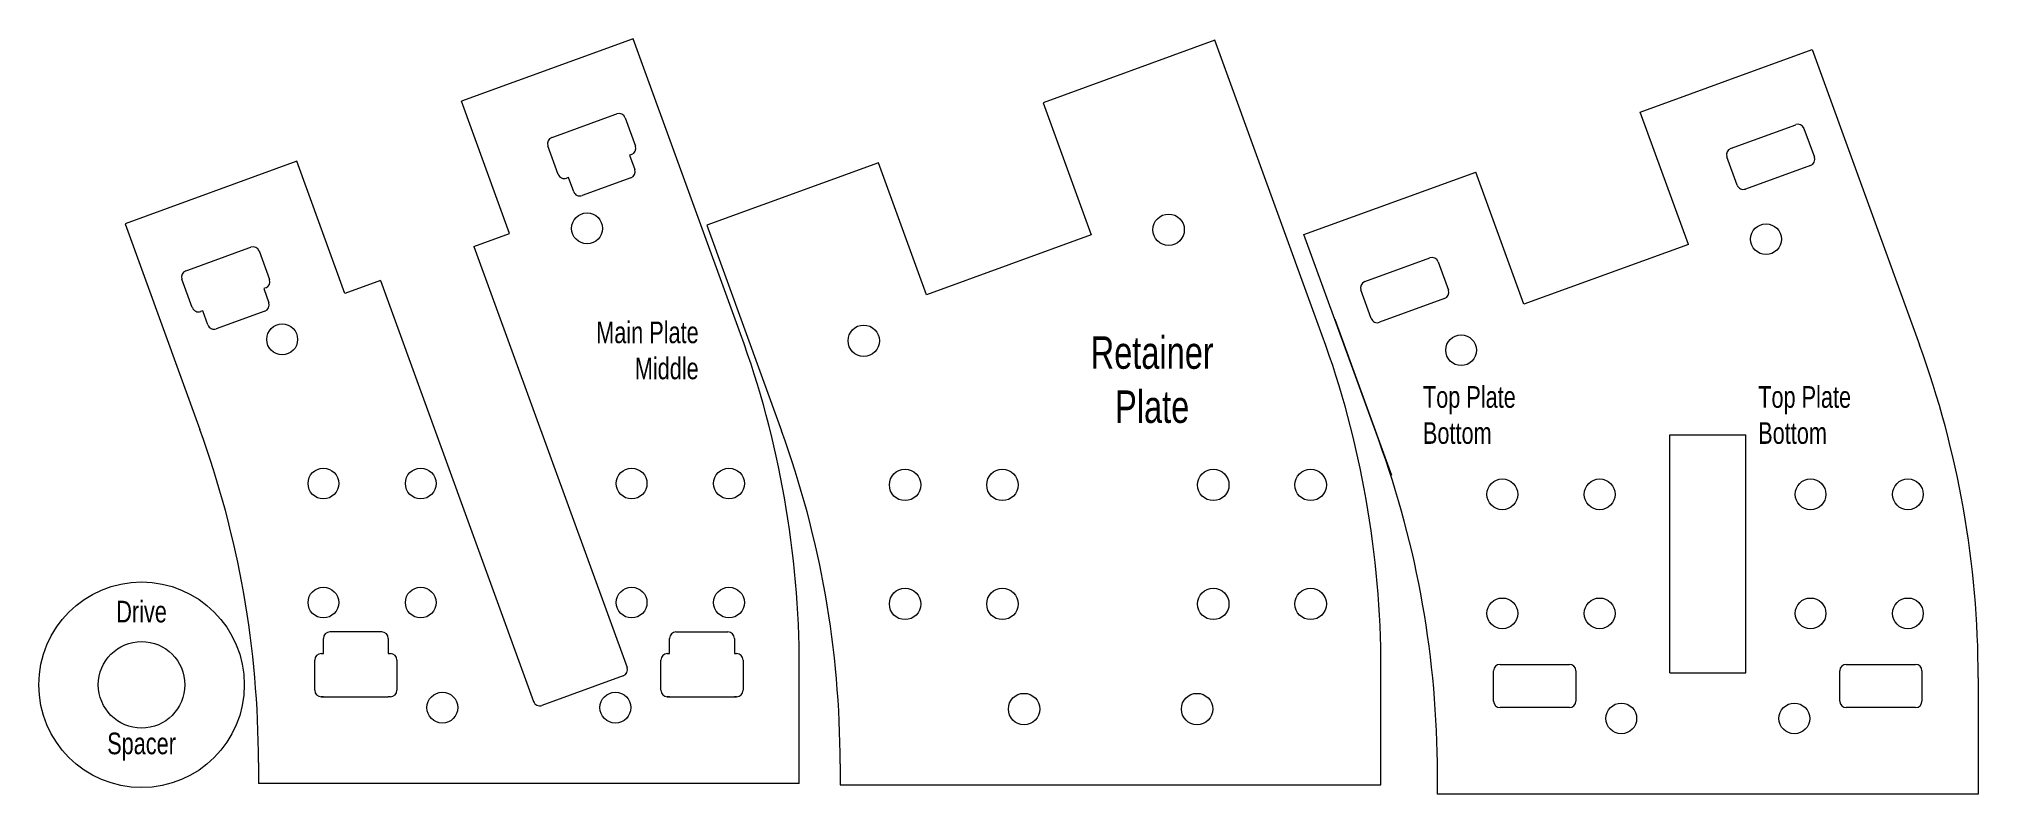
# Model space of a CAD drawing. Header units: millimetres. Extents: x 1 to 180, y 0 to 70.
import ezdxf

# ---------------------------------------------------------------- set-up
doc = ezdxf.new("R2010")
doc.units = ezdxf.units.MM
for name, color, linetype, lineweight in [('Bottom Layer', 7, 'CONTINUOUS', 0), ('Bottom Text', 4, 'CONTINUOUS', 0), ('Middle', 7, 'CONTINUOUS', 0), ('Middle Text', 4, 'CONTINUOUS', 0), ('Notes', 7, 'CONTINUOUS', 0), ('retainer', 7, 'CONTINUOUS', 0), ('Text', 4, 'CONTINUOUS', 0), ('Top', 7, 'CONTINUOUS', 0)]:
    doc.layers.add(name, color=color, linetype=linetype, lineweight=lineweight)
doc.styles.get("Standard").update_dxf_attribs({"font": 'txt', "width": 0.75})

msp = doc.modelspace()

# ---------------------------------------------------------------- linework, layer by layer
at = {"layer": 'Bottom Layer'}
for p, q in [((156.6, 65.88), (164.64, 68.81)), ((164.64, 68.81), (174.57, 41.53)), ((148.76, 63.03), (153.4, 64.71)), ((153.4, 64.71), (156.6, 65.88)), ((153.21, 50.81), (148.76, 63.03)), ((157.11, 59.68), (163.13, 61.87)), ((163.89, 61.51), (164.85, 58.88)), ((117.66, 51.71), (133.54, 57.49)), ((137.99, 45.27), (133.54, 57.49)), ((157.71, 56.28), (156.75, 58.91)), ((164.49, 58.11), (158.48, 55.92)), ((124.57, 32.71), (117.66, 51.71)), ((153.21, 50.81), (137.99, 45.27)), ((123.28, 47.37), (129.3, 49.56)), ((130.07, 49.2), (131.02, 46.57)), ((123.88, 43.97), (122.92, 46.6)), ((130.66, 45.8), (124.65, 43.61)), ((120.5, 43.89), (125.75, 29.48)), ((151.5, 33.21), (158.5, 33.21)), ((151.5, 11.21), (151.5, 33.21)), ((158.5, 11.21), (158.5, 33.21)), ((135.2, 8.6), (135.2, 11.4)), ((135.8, 12), (142.2, 12)), ((142.8, 11.4), (142.8, 8.6)), ((151.5, 11.21), (158.5, 11.21)), ((167.2, 8.6), (167.2, 11.4)), ((167.8, 12), (174.2, 12)), ((174.8, 11.4), (174.8, 8.6)), ((180, 10.75), (180, 0)), ((142.2, 8), (135.8, 8)), ((174.2, 8), (167.8, 8)), ((130, 0), (130, 1.93)), ((180, 0), (130, 0))]:
    msp.add_line(p, q, dxfattribs=at)
for centre in [(160.38, 51.29), (132.19, 41.03), (136, 27.71), (145, 27.71), (164.5, 27.71), (173.5, 27.71), (136, 16.71), (145, 16.71), (164.5, 16.71), (173.5, 16.71), (147, 7), (163, 7)]:
    msp.add_circle(centre, 1.42, dxfattribs=at)
for centre, radius, start, end in [((163.33, 61.31), 0.6, 20, 110), ((157.32, 59.12), 0.6, 110, 200), ((164.29, 58.67), 0.6, 290, 20), ((158.27, 56.49), 0.6, 200, 290), ((129.5, 48.99), 0.6, 20, 110), ((123.49, 46.8), 0.6, 110, 200), ((130.46, 46.36), 0.6, 290, 20), ((124.45, 44.17), 0.6, 200, 290), ((90, 10.75), 90, 360, 20), ((40, 1.93), 90, 360, 20), ((135.8, 11.4), 0.6, 90, 180), ((142.2, 11.4), 0.6, 360, 90), ((167.8, 11.4), 0.6, 90, 180), ((174.2, 11.4), 0.6, 360, 90), ((135.8, 8.6), 0.6, 180, 270), ((142.2, 8.6), 0.6, 270, 360), ((167.8, 8.6), 0.6, 180, 270), ((174.2, 8.6), 0.6, 270, 360)]:
    msp.add_arc(centre, radius, start, end, dxfattribs=at)
at = {"layer": 'Middle'}
for p, q in [((55.64, 69.81), (39.76, 64.03)), ((65.57, 42.53), (55.64, 69.81)), ((44.21, 51.81), (39.76, 64.03)), ((48.3, 60.75), (53.94, 62.8)), ((53.94, 62.8), (54.13, 62.87)), ((54.89, 62.51), (55.85, 59.88)), ((48.71, 57.28), (47.75, 59.91)), ((48.11, 60.68), (48.3, 60.75)), ((24.54, 58.49), (8.66, 52.71)), ((28.99, 46.27), (24.54, 58.49)), ((55.49, 59.11), (55.31, 59.04)), ((55.31, 59.04), (55.78, 57.73)), ((49.67, 56.99), (49.48, 56.92)), ((50.15, 55.67), (49.67, 56.99)), ((55.43, 56.96), (50.92, 55.32)), ((8.66, 52.71), (15.57, 33.71)), ((14.47, 48.44), (20.11, 50.49)), ((20.11, 50.49), (20.3, 50.56)), ((40.92, 50.61), (44.21, 51.81)), ((40.92, 50.61), (55.08, 11.71)), ((14.28, 48.37), (14.47, 48.44)), ((21.07, 50.2), (22.02, 47.57)), ((14.88, 44.97), (13.92, 47.6)), ((21.66, 46.8), (21.48, 46.73)), ((21.48, 46.73), (21.96, 45.41)), ((32.28, 47.47), (28.99, 46.27)), ((32.28, 47.47), (46.44, 8.56)), ((15.84, 44.68), (15.65, 44.61)), ((16.32, 43.36), (15.84, 44.68)), ((21.6, 44.64), (17.09, 43)), ((27, 13), (27, 14.4)), ((32.4, 15), (27.6, 15)), ((33, 14.4), (33, 13)), ((59, 13), (59, 14.4)), ((59.6, 15), (64.4, 15)), ((65, 14.4), (65, 13)), ((26.8, 13), (27, 13)), ((33, 13), (33.2, 13)), ((58.8, 13), (59, 13)), ((65, 13), (65.2, 13)), ((26.2, 9.6), (26.2, 12.4)), ((33.8, 12.4), (33.8, 9.6)), ((54.72, 10.94), (47.2, 8.21)), ((58.2, 9.6), (58.2, 12.4)), ((65.8, 12.4), (65.8, 9.6)), ((71, 1), (71, 11.75)), ((27, 9), (26.8, 9)), ((26.8, 9), (33, 9)), ((33.2, 9), (33, 9)), ((59, 9), (58.8, 9)), ((58.8, 9), (65.2, 9)), ((65.2, 9), (65, 9)), ((21, 2.93), (21, 1)), ((71, 1), (21, 1))]:
    msp.add_line(p, q, dxfattribs=at)
for centre, radius in [((51.38, 52.29), 1.43), ((23.19, 42.03), 1.43), ((27, 28.71), 1.42), ((36, 28.71), 1.42), ((55.5, 28.71), 1.42), ((64.5, 28.71), 1.42), ((27, 17.71), 1.42), ((36, 17.71), 1.42), ((55.5, 17.71), 1.42), ((64.5, 17.71), 1.42), ((38, 8), 1.43), ((54, 8), 1.43)]:
    msp.add_circle(centre, radius, dxfattribs=at)
for centre, radius, start, end in [((54.33, 62.31), 0.6, 20, 110), ((48.32, 60.12), 0.6, 110, 200), ((55.29, 59.67), 0.6, 290, 20), ((55.22, 57.52), 0.6, 290, 20), ((49.27, 57.49), 0.6, 200, 290), ((50.71, 55.88), 0.6, 200, 290), ((20.5, 49.99), 0.6, 20, 110), ((14.49, 47.8), 0.6, 110, 200), ((21.46, 47.36), 0.6, 290, 20), ((15.45, 45.17), 0.6, 200, 290), ((21.39, 45.21), 0.6, 290, 20), ((16.88, 43.57), 0.6, 200, 290), ((-19, 11.75), 90, 0, 20), ((-69, 2.93), 90, 0, 20), ((27.6, 14.4), 0.6, 90, 180), ((32.4, 14.4), 0.6, 0, 90), ((59.6, 14.4), 0.6, 90, 180), ((64.4, 14.4), 0.6, 0, 90), ((26.8, 12.4), 0.6, 90, 180), ((33.2, 12.4), 0.6, 0, 90), ((58.8, 12.4), 0.6, 90, 180), ((65.2, 12.4), 0.6, 0, 90), ((54.52, 11.51), 0.6, 290, 20), ((26.8, 9.6), 0.6, 180, 270), ((33.2, 9.6), 0.6, 270, 0), ((58.8, 9.6), 0.6, 180, 270), ((65.2, 9.6), 0.6, 270, 0), ((47, 8.77), 0.6, 200, 290)]:
    msp.add_arc(centre, radius, start, end, dxfattribs=at)
at = {"layer": 'Notes'}
msp.add_line((27.96, 15), (27.6, 15), dxfattribs=at)
at = {"layer": 'retainer'}
for p, q in [((109.42, 69.67), (93.54, 63.89)), ((119.35, 42.4), (109.42, 69.67)), ((93.54, 63.89), (97.99, 51.68)), ((78.32, 58.35), (62.44, 52.57)), ((82.76, 46.14), (78.32, 58.35)), ((62.44, 52.57), (69.35, 33.58)), ((97.99, 51.68), (82.76, 46.14)), ((124.78, 0.87), (124.78, 11.62)), ((74.78, 2.8), (74.78, 0.87)), ((74.78, 2.8), (74.78, 0.87)), ((74.78, 0.87), (124.78, 0.87))]:
    msp.add_line(p, q, dxfattribs=at)
for centre in [(105.15, 52.16), (76.96, 41.9), (80.78, 28.58), (89.78, 28.58), (109.28, 28.58), (118.28, 28.58), (80.78, 17.58), (89.78, 17.58), (109.28, 17.58), (118.28, 17.58), (91.78, 7.87), (107.78, 7.87)]:
    msp.add_circle(centre, 1.45, dxfattribs=at)
for centre in [(34.78, 11.62), (-15.22, 2.8)]:
    msp.add_arc(centre, 90, 360, 20, dxfattribs=at)
at = {"layer": 'Top'}
for radius in [9.5, 4]:
    msp.add_circle((10.19, 10.11), radius, dxfattribs=at)

# ---------------------------------------------------------------- texts
at = {"layer": 'Bottom Text', "char_height": 2, "width": 100, "attachment_point": 1}
for insert in [(128.66, 37.71), (159.66, 37.71)]:
    msp.add_mtext('Top\\~Plate\\PBottom', dxfattribs=dict(at, insert=insert))
at = {"layer": 'Middle Text', "insert": (61.7, 43.68), "char_height": 2, "width": 100, "attachment_point": 3}
msp.add_mtext('Main\\~Plate\\PMiddle', dxfattribs=at)
at = {"layer": 'Text', "width": 100, "attachment_point": 5}
for s, insert, char_height in [('Retainer\\PPlate', (103.63, 38.29), 3), ('Drive', (10.19, 16.86), 2), ('Spacer', (10.19, 4.39), 2)]:
    msp.add_mtext(s, dxfattribs=dict(at, insert=insert, char_height=char_height))

doc.saveas('drawing.dxf')
